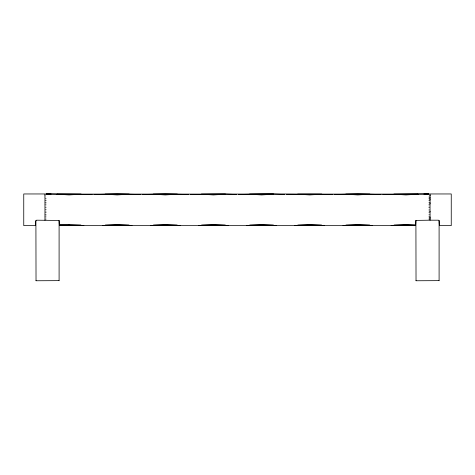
<?xml version="1.0" encoding="UTF-8"?>
<svg xmlns="http://www.w3.org/2000/svg" width="475" height="475" viewBox="0 0 475 475"><rect width="100%" height="100%" fill="white"/><g stroke="black" fill="none" stroke-linecap="round" stroke-linejoin="round"><path stroke-width="0.71" d="M430.035 219.302L430.035 220.192L415.904 220.394L415.625 225.566L391.103 225.382M430.035 218.922L430.035 217.075L430.035 218.589M430.035 204.672L430.035 202.831L430.035 203.733M430.035 194.827L430.035 195.587L430.035 195.166M430.029 198.598L430.035 200.284L430.035 197.155L430.035 197.553M59.096 280.761L59.096 220.459L36.575 220.192L35.625 221.219L35.625 225.625L23.75 225.625L23.75 193.96L44.965 193.96L44.965 194.708M439.096 280.761L439.096 220.519L438.425 220.192L430.035 220.192L430.035 219.836M35.904 280.761L58.971 280.642M415.904 280.761L438.971 280.642M93.807 194.501L117.165 193.96L140.523 194.501M141.942 194.501L165.3 193.96L188.658 194.501M190.077 194.501L225.465 194.103L236.793 194.501M238.207 194.501C269.812 193.622 301.453 193.984 333.058 194.501M286.342 194.501L321.735 194.103M334.477 194.501L357.835 193.96L381.193 194.501M382.607 194.501L418 194.103L345.8 194.103M81.065 225.482L59.375 225.512L83.897 225.382M132.032 225.382L102.303 225.382M180.167 225.382L150.433 225.382M198.568 225.382L228.297 225.382M246.703 225.382L276.432 225.382M324.567 225.382L294.832 225.382M372.697 225.382L342.968 225.382M59.096 220.459L59.375 225.566L225.465 225.482M81.065 194.037L57 194.103L129.2 194.103M273.6 194.037L249.535 194.103M423.914 194.043L429.085 193.96L393.935 194.037M59.375 225.518L69.035 225.405M105.135 225.548L129.2 225.548M153.265 225.548L177.335 225.548M297.665 225.548L321.735 225.548M345.8 225.548L369.865 225.548M177.335 194.103L153.265 194.103M369.865 194.103L297.665 194.103M201.4 225.482L273.6 225.482M249.535 225.482L415.625 225.465M393.935 225.482L415.625 225.518M418 194.037L429.085 193.99M57 194.037L45.915 193.966L92.393 194.501M105.135 194.103L225.465 194.103M45.915 193.99L51.086 194.043M201.4 194.037L273.6 194.103L284.923 194.501M439.096 220.519L439.375 225.625L451.25 225.625L451.25 193.96L430.035 193.96L430.035 194.708M416.029 280.642L415.904 220.394M36.029 280.642L35.904 220.519M430.035 195.742L430.035 196.876M430.035 200.664L430.035 202.504M430.035 205.01L430.035 207.112M430.035 207.581L430.035 212.004L430.035 211.345M430.035 212.467L430.035 214.575M430.035 214.914L430.035 216.748M429.085 196.81L429.085 197.262M429.085 198.538L429.085 198.882M429.085 200.284L429.085 200.664M429.085 202.504L429.085 202.831M429.085 204.458L429.085 205.081M429.085 206.987L429.085 207.741M429.085 209.701L429.085 210.17M429.085 212.004L429.085 212.467M429.085 214.575L429.085 214.914M429.085 216.541L429.085 217.14M429.085 218.815L429.085 219.426M45.915 198.348L45.915 198.669M45.915 200.159L45.915 200.771M45.915 202.445L45.915 203.045M45.915 204.672L45.915 205.01M45.915 207.112L45.915 207.581M45.915 209.41L45.915 209.885M45.915 211.838L45.915 212.592M45.915 214.498L45.915 215.127M45.915 216.748L45.915 217.075M45.915 218.922L45.915 219.302M44.965 194.827L44.965 195.587M44.965 195.742L44.965 196.876M44.965 197.155L44.965 200.284M44.965 200.664L44.965 202.504M44.965 202.831L44.965 204.672M44.965 205.01L44.965 207.112M44.965 207.581L44.965 212.004M44.965 212.467L44.965 214.575M44.965 214.914L44.965 216.748M44.965 217.075L44.965 218.922M44.965 219.302L44.965 220.24M81.065 194.4L69.035 194.821L57 194.4L69.035 194.774L81.065 194.4M129.2 194.4L117.165 194.821L105.135 194.4L117.165 194.774L129.2 194.4M177.335 194.4L165.3 194.821L153.265 194.4L165.3 194.774L177.335 194.4M225.465 194.4L213.435 194.821L201.4 194.4L213.435 194.774L225.465 194.4M273.6 194.4L261.565 194.821L249.535 194.4L261.565 194.774L273.6 194.4M321.735 194.4L309.7 194.821L297.665 194.4L309.7 194.774L321.735 194.4M369.865 194.4L357.835 194.821L345.8 194.4L357.835 194.774L369.865 194.4M418 194.4L405.965 194.821L393.935 194.4L405.965 194.774L418 194.4M117.165 224.764L105.135 225.18L117.165 224.806L129.2 225.18L117.165 224.764M165.3 224.764L153.265 225.18L165.3 224.806L177.335 225.18L165.3 224.764M213.435 224.764L201.4 225.18L213.435 224.806L225.465 225.18L213.435 224.764M261.565 224.764L249.535 225.18L261.565 224.806L273.6 225.18L261.565 224.764M309.7 224.764L297.665 225.18L309.7 224.806L321.735 225.18L309.7 224.764M357.835 224.764L345.8 225.18L357.835 224.806L369.865 225.18L357.835 224.764M405.965 224.764L393.935 225.18L405.965 224.806L415.625 225.108L405.965 224.764M69.035 224.764L59.375 224.907L81.065 225.18L69.035 224.764"/></g></svg>
